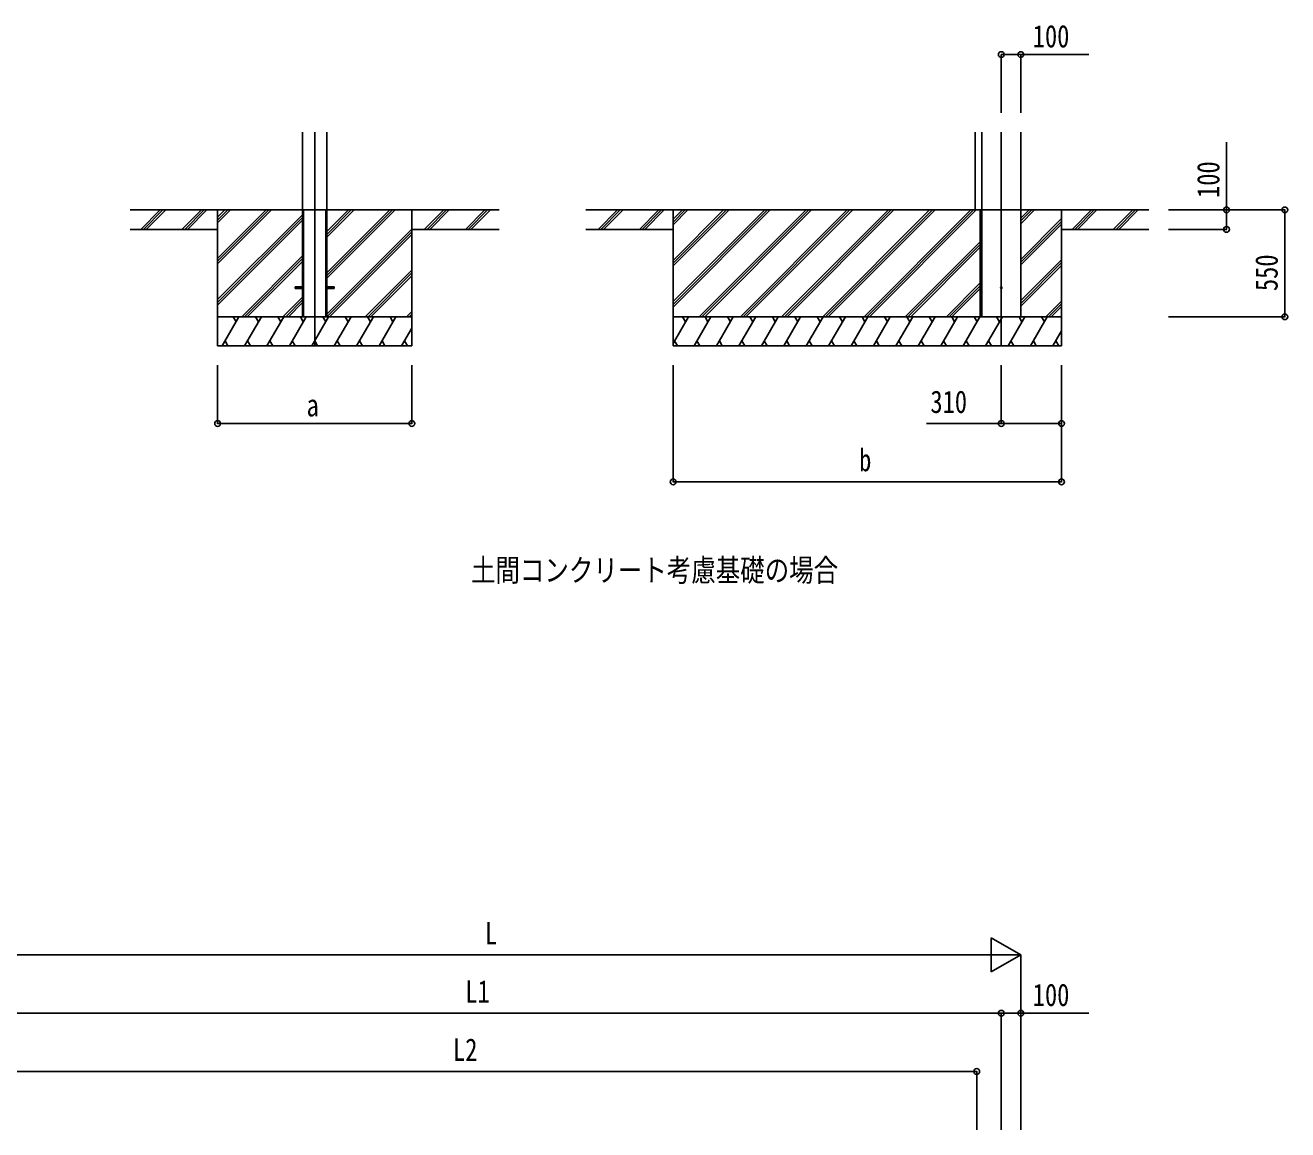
# Model space of a CAD drawing. Units: millimetres, scale not verified. Extents: x -14718 to 14718, y -10395 to 10395.
# Drawn here: x -4573 to 1928, y -4030 to 1658 of the extents above; entities that cross this region are included whole.
import ezdxf
from ezdxf.enums import TextEntityAlignment as Align

# ---------------------------------------------------------------- set-up
doc = ezdxf.new("R2010")
doc.units = ezdxf.units.MM
doc.header["$LTSCALE"] = 40
for name, color, linetype in [('0-2_USER1', 3, 'Continuous'), ('0-3_YKK_12', 2, 'Continuous'), ('0-5_YKK_A1', 4, 'Continuous'), ('0-6_YKK_D', 6, 'Continuous')]:
    doc.layers.add(name, color=color, linetype=linetype)
doc.styles.add('ＭＳ ゴシック', font='')
doc.styles.get('ＭＳ ゴシック').set_extended_font_data('MS Gothic')

msp = doc.modelspace()

# ---------------------------------------------------------------- linework, layer by layer
at = {"layer": '0-3_YKK_12'}
for p, q in [((-3082.68, 6.74), (-3082.68, 1106.74)), ((452.78, 1106.74), (452.78, 6.74))]:
    msp.add_line(p, q, dxfattribs=at)
at = {"layer": '0-5_YKK_A1'}
for p, q in [((-3145.18, 156.74), (-3145.18, 1106.74)), ((-3020.18, 156.74), (-3020.18, 1106.74)), ((317.78, 706.74), (317.78, 1106.74)), ((352.78, 706.74), (352.78, 1106.74)), ((552.78, 706.74), (552.78, 1106.74)), ((-4032.68, 706.74), (-3145.18, 706.74)), ((-3978.35, 606.74), (-3878.35, 706.74)), ((-3964.21, 606.74), (-3864.2, 706.74)), ((-3950.06, 606.74), (-3850.06, 706.74)), ((-3766.22, 606.74), (-3666.21, 706.74)), ((-3752.07, 606.74), (-3652.07, 706.74)), ((-3737.93, 606.74), (-3637.93, 706.74)), ((-3582.68, 706.74), (-3582.68, 6.74)), ((-3318.71, 706.74), (-3582.68, 442.77)), ((-3530.84, 706.74), (-3582.68, 654.9)), ((-3332.85, 706.74), (-3582.68, 456.91)), ((-3304.57, 706.74), (-3582.68, 428.62)), ((-3544.98, 706.74), (-3582.68, 669.04)), ((-3516.7, 706.74), (-3582.68, 640.76)), ((-3145.18, 682.28), (-3582.68, 244.78)), ((-3145.18, 668.13), (-3582.68, 230.63)), ((-3145.18, 653.99), (-3582.68, 216.49)), ((-3145.18, 706.74), (-3020.18, 706.74)), ((-3143.48, 706.74), (-3143.48, 156.74)), ((-3139.98, 706.74), (-3139.98, 156.74)), ((-3025.38, 706.74), (-3025.38, 156.74)), ((-3021.88, 706.74), (-3021.88, 156.74)), ((-3020.18, 706.74), (-2132.68, 706.74)), ((-2682.31, 706.74), (-3020.18, 368.87)), ((-2894.44, 706.74), (-3020.18, 581)), ((-2696.45, 706.74), (-3020.18, 383.01)), ((-2668.17, 706.74), (-3020.18, 354.73)), ((-2908.59, 706.74), (-3020.18, 595.14)), ((-2880.3, 706.74), (-3020.18, 566.86)), ((-2582.68, 706.74), (-2582.68, 6.74)), ((-2418.66, 706.74), (-2518.66, 606.74)), ((-2404.52, 706.74), (-2504.52, 606.74)), ((-2390.38, 706.74), (-2490.38, 606.74)), ((-2206.53, 706.74), (-2306.53, 606.74)), ((-2192.39, 706.74), (-2292.39, 606.74)), ((-2178.25, 706.74), (-2278.25, 606.74)), ((1212.78, 706.74), (-1687.22, 706.74)), ((-1523.2, 706.74), (-1623.2, 606.74)), ((-1509.06, 706.74), (-1609.06, 606.74)), ((-1494.92, 706.74), (-1594.92, 606.74)), ((-1311.07, 706.74), (-1411.07, 606.74)), ((-1296.93, 706.74), (-1396.93, 606.74)), ((-1282.78, 706.74), (-1382.78, 606.74)), ((-1237.22, 706.74), (-1237.22, 6.74)), ((-750.85, 706.74), (-1237.22, 220.37)), ((-962.98, 706.74), (-1237.22, 432.5)), ((-1175.11, 706.74), (-1237.22, 644.63)), ((-764.99, 706.74), (-1237.22, 234.51)), ((-736.71, 706.74), (-1237.22, 206.23)), ((-977.12, 706.74), (-1237.22, 446.64)), ((-948.84, 706.74), (-1237.22, 418.36)), ((-1189.26, 706.74), (-1237.22, 658.78)), ((-1160.97, 706.74), (-1237.22, 630.49)), ((-552.86, 706.74), (-1102.86, 156.74)), ((-538.72, 706.74), (-1088.72, 156.74)), ((-524.58, 706.74), (-1074.58, 156.74)), ((-340.73, 706.74), (-890.73, 156.74)), ((-326.59, 706.74), (-876.59, 156.74)), ((-312.44, 706.74), (-862.44, 156.74)), ((-128.6, 706.74), (-678.6, 156.74)), ((-114.45, 706.74), (-664.45, 156.74)), ((-100.31, 706.74), (-650.31, 156.74)), ((83.54, 706.74), (-466.46, 156.74)), ((97.68, 706.74), (-452.32, 156.74)), ((111.82, 706.74), (-438.18, 156.74)), ((295.67, 706.74), (-254.33, 156.74)), ((309.81, 706.74), (-240.19, 156.74)), ((323.95, 706.74), (-226.05, 156.74)), ((343.78, 706.74), (343.78, 156.74)), ((352.78, 706.74), (352.78, 156.74)), ((552.78, 706.74), (552.78, 156.74)), ((609.62, 706.74), (552.78, 649.9)), ((595.48, 706.74), (552.78, 664.04)), ((623.76, 706.74), (552.78, 635.76)), ((762.78, 661.91), (552.78, 451.91)), ((762.78, 706.74), (762.78, 6.74)), ((817.11, 606.74), (917.12, 706.74)), ((831.26, 606.74), (931.26, 706.74)), ((845.4, 606.74), (945.4, 706.74)), ((1029.25, 606.74), (1129.25, 706.74)), ((1043.39, 606.74), (1143.39, 706.74)), ((1057.53, 606.74), (1157.53, 706.74)), ((-4032.68, 606.74), (-3582.68, 606.74)), ((-2582.68, 608.38), (-3020.18, 170.88)), ((-2582.68, 594.24), (-3020.18, 156.74)), ((-2582.68, 606.74), (-2132.68, 606.74)), ((-1237.22, 606.74), (-1687.22, 606.74)), ((762.78, 647.77), (552.78, 437.77)), ((762.78, 633.62), (552.78, 423.62)), ((1212.78, 606.74), (762.78, 606.74)), ((-2582.68, 580.1), (-3006.04, 156.74)), ((343.78, 542.72), (-42.2, 156.74)), ((343.78, 528.58), (-28.06, 156.74)), ((-3145.18, 470.14), (-3458.59, 156.74)), ((-3145.18, 456), (-3444.44, 156.74)), ((343.78, 514.44), (-13.92, 156.74)), ((-3145.18, 441.86), (-3430.3, 156.74)), ((-2582.68, 396.25), (-2822.19, 156.74)), ((762.78, 449.78), (552.78, 239.78)), ((762.78, 435.63), (552.78, 225.63)), ((762.78, 421.49), (552.78, 211.49)), ((-2582.68, 382.11), (-2808.05, 156.74)), ((-2582.68, 367.96), (-2793.91, 156.74)), ((343.78, 330.59), (169.93, 156.74)), ((-3182.68, 311.24), (-3182.68, 302.24)), ((-3182.68, 311.24), (-3145.18, 311.24)), ((-3182.68, 302.24), (-3145.18, 302.24)), ((-3020.18, 311.24), (-2982.68, 311.24)), ((-3020.18, 302.24), (-2982.68, 302.24)), ((-2982.68, 311.24), (-2982.68, 302.24)), ((343.78, 316.45), (184.07, 156.74)), ((343.78, 302.3), (198.22, 156.74)), ((-3145.18, 258.01), (-3246.45, 156.74)), ((-3145.18, 243.87), (-3232.31, 156.74)), ((-3145.18, 229.73), (-3218.17, 156.74)), ((762.78, 237.64), (681.88, 156.74)), ((762.78, 223.5), (696.02, 156.74)), ((762.78, 209.36), (710.16, 156.74)), ((-3582.68, 156.74), (-2582.68, 156.74)), ((-3559.56, 6.74), (-3472.96, 156.74)), ((-3487.96, 130.75), (-3502.96, 156.74)), ((-3444.09, 6.74), (-3357.49, 156.74)), ((-3372.49, 130.76), (-3387.49, 156.74)), ((-3328.62, 6.74), (-3242.02, 156.74)), ((-3257.02, 130.75), (-3272.02, 156.74)), ((-3213.15, 6.74), (-3126.55, 156.74)), ((-3141.55, 130.76), (-3156.55, 156.74)), ((-3097.68, 6.74), (-3011.08, 156.74)), ((-3026.08, 130.76), (-3041.08, 156.74)), ((-2982.21, 6.74), (-2895.61, 156.74)), ((-2910.61, 130.76), (-2925.61, 156.74)), ((-2866.74, 6.74), (-2780.14, 156.74)), ((-2810.14, 156.74), (-2795.14, 130.76)), ((-2751.27, 6.74), (-2664.67, 156.74)), ((-2694.67, 156.74), (-2679.67, 130.76)), ((-2582.68, 184.12), (-2610.06, 156.74)), ((-2582.68, 169.97), (-2595.92, 156.74)), ((-1237.22, 19.8), (-1158.16, 156.74)), ((762.78, 156.74), (-1237.22, 156.74)), ((-1173.16, 130.75), (-1188.16, 156.74)), ((-1129.29, 6.74), (-1042.69, 156.74)), ((-1057.69, 130.76), (-1072.69, 156.74)), ((-1013.82, 6.74), (-927.22, 156.74)), ((-942.22, 130.75), (-957.22, 156.74)), ((-898.35, 6.74), (-811.75, 156.74)), ((-826.75, 130.76), (-841.75, 156.74)), ((-782.88, 6.74), (-696.28, 156.74)), ((-711.28, 130.76), (-726.28, 156.74)), ((-667.41, 6.74), (-580.81, 156.74)), ((-595.81, 130.76), (-610.81, 156.74)), ((-551.94, 6.74), (-465.34, 156.74)), ((-495.34, 156.74), (-480.34, 130.76)), ((-436.47, 6.74), (-349.87, 156.74)), ((-379.87, 156.74), (-364.87, 130.76)), ((-321, 6.74), (-234.4, 156.74)), ((-264.4, 156.74), (-249.4, 130.76)), ((-205.53, 6.74), (-118.93, 156.74)), ((-133.93, 130.76), (-148.93, 156.74)), ((-90.06, 6.74), (-3.46, 156.74)), ((-18.46, 130.76), (-33.46, 156.74)), ((25.41, 6.74), (112.01, 156.74)), ((82.01, 156.74), (97.01, 130.76)), ((140.88, 6.74), (227.48, 156.74)), ((197.48, 156.74), (212.48, 130.76)), ((256.35, 6.74), (342.95, 156.74)), ((312.95, 156.74), (327.95, 130.76)), ((552.78, 156.74), (343.78, 156.74)), ((371.82, 6.74), (458.42, 156.74)), ((443.42, 130.76), (428.42, 156.74)), ((487.29, 6.74), (573.89, 156.74)), ((558.89, 130.76), (543.89, 156.74)), ((602.76, 6.74), (689.36, 156.74)), ((659.36, 156.74), (674.36, 130.76)), ((-2635.8, 6.74), (-2582.68, 98.74)), ((718.23, 6.74), (762.78, 83.9)), ((-3582.68, 6.74), (-2582.68, 6.74)), ((-3544.56, 32.72), (-3529.56, 6.74)), ((-3429.09, 32.72), (-3414.09, 6.74)), ((-3313.62, 32.72), (-3298.62, 6.74)), ((-3198.15, 32.72), (-3183.15, 6.74)), ((-3082.68, 32.72), (-3067.68, 6.74)), ((-2967.21, 32.72), (-2952.21, 6.74)), ((-2851.74, 32.72), (-2836.74, 6.74)), ((-2736.27, 32.72), (-2721.27, 6.74)), ((-2620.8, 32.72), (-2605.8, 6.74)), ((762.78, 6.74), (-1237.22, 6.74)), ((-1229.76, 32.72), (-1214.76, 6.74)), ((-1114.29, 32.72), (-1099.29, 6.74)), ((-998.82, 32.72), (-983.82, 6.74)), ((-883.35, 32.72), (-868.35, 6.74)), ((-767.88, 32.72), (-752.88, 6.74)), ((-652.41, 32.72), (-637.41, 6.74)), ((-536.94, 32.72), (-521.94, 6.74)), ((-421.47, 32.72), (-406.47, 6.74)), ((-306, 32.72), (-291, 6.74)), ((-190.53, 32.72), (-175.53, 6.74)), ((-75.06, 32.72), (-60.06, 6.74)), ((40.41, 32.72), (55.41, 6.74)), ((155.88, 32.72), (170.88, 6.74)), ((271.35, 32.72), (286.35, 6.74)), ((386.82, 32.72), (401.82, 6.74)), ((502.29, 32.72), (517.29, 6.74)), ((617.76, 32.72), (632.76, 6.74)), ((733.23, 32.72), (748.23, 6.74))]:
    msp.add_line(p, q, dxfattribs=at)
msp.add_circle((452.78, 306.74), 4.5, dxfattribs=at)
at = {"layer": '0-6_YKK_D'}
for p, q in [((452.78, 1206.74), (452.78, 1507.74)), ((552.78, 1206.74), (552.78, 1507.74)), ((1312.78, 706.74), (1913.78, 706.74)), ((1312.78, 706.74), (1613.78, 706.74)), ((1912.78, 156.74), (1912.78, 706.74)), ((1312.78, 606.74), (1613.78, 606.74)), ((1312.78, 156.74), (1913.78, 156.74)), ((-3582.68, -93.26), (-3582.68, -394.26)), ((-2582.68, -93.26), (-2582.68, -394.26)), ((-1237.22, -93.26), (-1237.22, -694.26)), ((452.78, -93.26), (452.78, -394.26)), ((762.78, -93.26), (762.78, -394.26)), ((762.78, -93.26), (762.78, -694.26)), ((-3582.68, -393.26), (-2582.68, -393.26)), ((762.78, -693.26), (-1237.22, -693.26)), ((552.78, -3129.55), (401.23, -3042.05)), ((401.23, -3042.05), (401.23, -3217.05)), ((377.78, -3129.55), (-4707.22, -3129.55)), ((552.78, -3129.55), (249.67, -3129.55)), ((552.78, -3129.55), (401.23, -3217.05)), ((552.78, -4029.55), (552.78, -3128.55)), ((452.78, -3429.55), (-4882.22, -3429.55)), ((452.78, -4029.55), (452.78, -3428.55)), ((452.78, -4029.55), (452.78, -3428.55)), ((552.78, -4029.55), (552.78, -3428.55)), ((326.03, -3729.55), (-4882.22, -3729.55)), ((326.03, -4029.55), (326.03, -3728.55))]:
    msp.add_line(p, q, dxfattribs=at)
for points in [[(452.78, 1506.74), (552.78, 1506.74), (902.55, 1506.74)], [(1612.78, 606.74), (1612.78, 706.74), (1612.78, 1056.5)], [(762.78, -393.26), (452.78, -393.26), (67.68, -393.26)], [(452.78, -3429.55), (552.78, -3429.55), (902.55, -3429.55)]]:
    msp.add_lwpolyline(points, dxfattribs=at)
for centre in [(452.78, 1506.74), (552.78, 1506.74), (1612.78, 706.74), (1912.78, 706.74), (1612.78, 606.74), (1912.78, 156.74), (-3582.68, -393.26), (-2582.68, -393.26), (452.78, -393.26), (762.78, -393.26), (-1237.22, -693.26), (762.78, -693.26), (452.78, -3429.55), (452.78, -3429.55), (552.78, -3429.55), (326.03, -3729.55)]:
    msp.add_circle(centre, 14.88, dxfattribs=at)

# ---------------------------------------------------------------- texts
at = {"layer": '0-2_USER1', "style": 'ＭＳ ゴシック', "width": 0.8}
msp.add_text('土間コンクリート考慮基礎の場合', height=115.5, dxfattribs=at).set_placement((-2278.14, -1240.68), align=Align.BOTTOM_LEFT)
at = {"layer": '0-6_YKK_D', "style": 'ＭＳ ゴシック', "width": 0.8}
for s, p in [('100', (614.62, 1509.07)), ('310', (87.68, -373.26)), ('a', (-3124.68, -390.93)), ('b', (-279.22, -673.26)), ('L', (-2206.72, -3109.55)), ('L1', (-2307.12, -3409.55)), ('100', (614.62, -3427.22)), ('L2', (-2370.49, -3709.55))]:
    msp.add_text(s, height=115.5, dxfattribs=at).set_placement(p, align=Align.BOTTOM_LEFT)
for s, p in [('100', (1610.45, 768.57)), ('550', (1910.45, 288.94))]:
    msp.add_text(s, height=115.5, rotation=90, dxfattribs=at).set_placement(p, align=Align.BOTTOM_LEFT)

doc.saveas('drawing.dxf')
